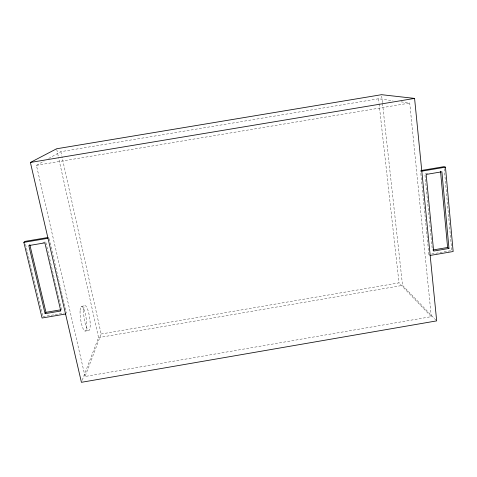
<?xml version="1.0" encoding="UTF-8"?>
<svg xmlns="http://www.w3.org/2000/svg" width="477" height="477" viewBox="0 0 477 477"><rect width="100%" height="100%" fill="white"/><g stroke="black" fill="none" stroke-linecap="round" stroke-linejoin="round"><path stroke-width="0.36" stroke-dasharray="2.38 1.79" d="M401.014 101.851L409.725 103.05L431.315 316.656L85.067 376.484L101.142 334.007L61.974 156.76M82.223 380.247L98.554 337.621L58.528 157.499M65.576 314.003L66.321 312.668L48.863 237.349M85.067 376.484L36.425 165.322L44.14 161.011M48.636 158.501L60.847 151.674L378.505 98.763L393.03 100.754M421.805 171.165L420.547 170.617L428.901 254.444L431.047 254.08M431.757 253.961L451.749 250.538L444.206 168.119M85.443 331.044L88.972 330.436M101.142 334.007L398.999 282.867L431.315 316.656M98.554 337.621L402.552 285.395L435.656 319.823M81.43 306.353L84.954 305.751M42.954 316.662L64.133 313.037M427.702 173.389L424.852 173.872L432.347 250.085M42.858 242.382L45.768 241.887M36.425 165.322L409.725 103.05M428.901 254.444L430.176 255.445M25.555 244.302L42.781 315.935M45.935 242.608L61.575 309.656M56.751 149.51L58.367 156.772M60.847 151.674L61.813 156.033M378.505 98.763L379 103.199M379.084 103.938L398.999 282.867M381.707 96.169L382.441 102.817M382.518 103.557L402.552 285.395M83.648 310.378A12.527 2.749 81.5 0 0 88.233 330.376A12.527 2.749 81.5 0 0 88.865 313.592A12.527 2.749 81.5 0 0 83.648 310.378M80.076 310.992A12.533 2.814 81.6 0 0 84.685 330.984A12.533 2.814 81.6 0 0 85.395 314.188A12.533 2.814 81.6 0 0 80.076 310.992"/><path stroke-width="0.72" d="M45.112 313.663L28.805 245.572L44.88 242.853L60.8 310.98L45.112 313.663L45.977 312.322L29.783 244.588M65.576 314.003L42.077 318.022L23.85 242.37L24.858 241.404L48.135 237.474M30.391 162.454L56.59 148.782L381.546 94.69L414.585 98.405L436.676 320.878L81.43 382.31L30.391 162.454L414.585 98.405M430.176 255.445L453.15 251.516L445.464 167.177L444.069 166.646L421.257 170.498M45.977 312.322L60.865 309.782M433.074 249.966L447.599 247.48L448.976 248.445L441.893 171.78L426.14 174.439L433.641 251.063L448.976 248.445M421.805 171.165L445.464 167.177M23.85 242.37L47.998 238.291M440.515 171.225L447.599 247.48"/></g></svg>
